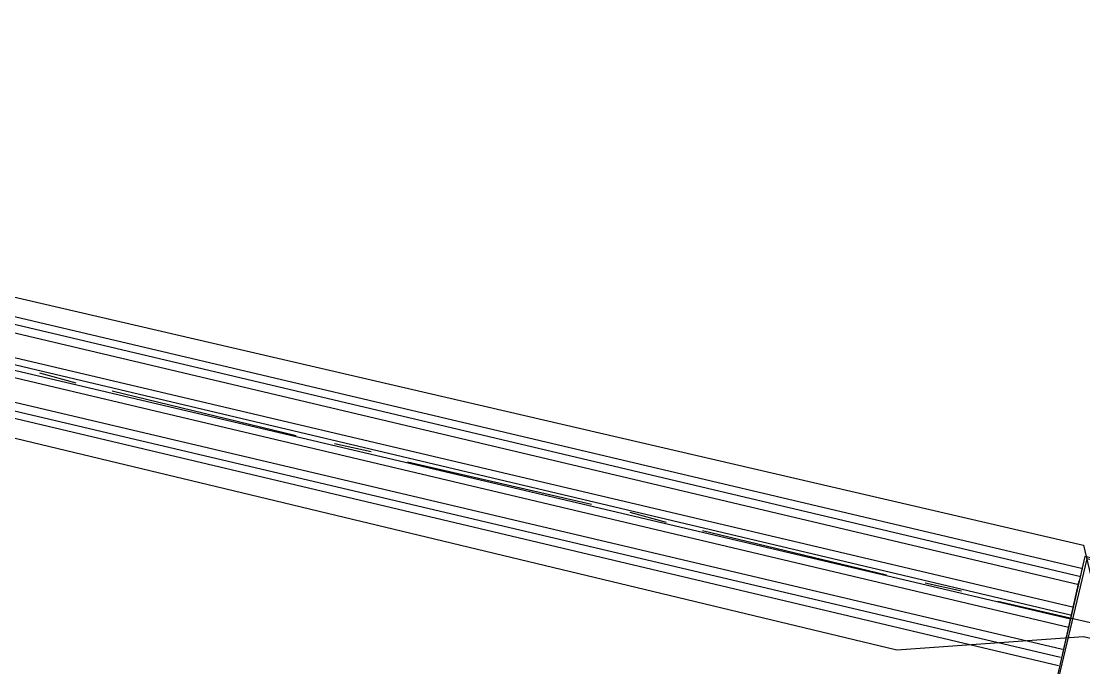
# Model space of a CAD drawing. Header units: feet. Extents: x -84 to 198, y -22 to 181.
# Drawn here: x 110.47 to 117.47, y 75.56 to 79.83 of the extents above; entities that cross this region are included whole.
import ezdxf

# ---------------------------------------------------------------- set-up
doc = ezdxf.new("R2010")
doc.units = ezdxf.units.FT
doc.layers.add('A-AREA-UNIDAD', color=30, linetype='CONTINUOUS')
doc.layers.add('A-LINEA', color=7, linetype='CONTINUOUS')

msp = doc.modelspace()

# ---------------------------------------------------------------- linework, layer by layer
at = {"layer": 'A-AREA-UNIDAD'}
for points in [[(66.24, 88.4444), (101.088, 80.2133), (101.2, 80.6933), (102.208, 80.6933), (104.608, 80.0889), (104.608, 79.36), (117.472, 76.3733), (117.568, 75.9644), (118.96, 75.84), (129.568, 73.3689), (129.6, 73.12), (130.8, 76.7289), (132.288, 79.8933), (133.68, 82.1689), (137.728, 87.68)], [(130.048, 58.2044), (129.12, 62.88), (128.88, 65.8489), (128.992, 69.2444), (129.6, 72.8889), (128.8, 72.8889), (118.048, 75.4133), (118, 75.6444), (117.472, 75.7689), (116.24, 75.68), (104.4, 78.5244)]]:
    msp.add_lwpolyline(points, dxfattribs=at)
at = {"layer": 'A-LINEA'}
for p, q in [((117.4667, 76.2178), (104.2933, 79.3244)), ((117.4533, 76.1644), (104.28, 79.2844)), ((117.44, 76.1111), (104.2667, 79.2311)), ((117.4, 75.9644), (104.2267, 79.0711)), ((117.3867, 75.8844), (104.2133, 78.9911)), ((117.3867, 75.9111), (104.2267, 79.0311)), ((117.3733, 75.8311), (104.2, 78.9511)), ((117.3333, 75.6844), (104.16, 78.7911)), ((117.32, 75.6311), (104.1467, 78.7378)), ((117.3067, 75.5778), (104.1467, 78.6978)), ((110.5867, 77.5111), (110.8267, 77.4444)), ((111.0667, 77.3911), (112.28, 77.0978)), ((112.5333, 77.0444), (112.7733, 76.9911)), ((113.0133, 76.9244), (114.2267, 76.6444)), ((114.48, 76.5911), (114.72, 76.5244)), ((114.96, 76.4711), (116.1733, 76.1778)), ((116.4267, 76.1244), (116.6667, 76.0711)), ((117.44, 76.1378), (117.3333, 75.6578)), ((116.9067, 76.0044), (118.12, 75.7244))]:
    msp.add_line(p, q, dxfattribs=at)
for points in [[(117.2933, 75.4844), (118.1067, 75.2978), (118.2933, 76.1111), (117.48, 76.2978), (117.2933, 75.4844)], [(117.3067, 75.4978), (118.0933, 75.3111), (118.28, 76.0978), (117.4933, 76.2844), (117.3067, 75.4978)]]:
    msp.add_lwpolyline(points, dxfattribs=at)

doc.saveas('drawing.dxf')
